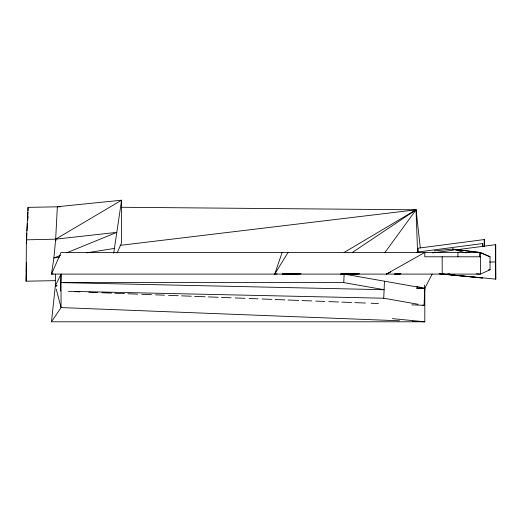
<?xml version="1.0" encoding="UTF-8"?>
<svg xmlns="http://www.w3.org/2000/svg" width="522" height="522" viewBox="0 0 522 522"><rect width="100%" height="100%" fill="white"/><g stroke="black" fill="none" stroke-linecap="round" stroke-linejoin="round"><path stroke-width="0.78" d="M60.611 206.751L28.071 207.364L26.387 239.82L26.1 281.188L55.378 280.647M26.361 262.429L26.296 271.381L26.361 268.947M26.485 243.702L26.89 233.184M424.451 285.077L424.81 288.314L424.81 321.787L51.489 321.787L55.345 285.782L55.423 274.141M482.472 246.71L482.498 243.572M484.155 246.625L484.214 239.565M456.306 249.81L495.75 244.661L495.75 279.133L495.456 244.701M418.142 252.23L418.2 248.185L484.507 239.526L484.56 245.79M27.659 220.291L27.764 216.232L27.555 220.271M26.1 281.188L26.361 271.368M27.718 220.473L27.934 212.317M27.973 210.777L28.064 207.449M60.317 291.113L61.061 274.096L55.345 285.782L56.963 285.939M63.945 282.676L384.107 289.71L343.77 282.604L344.135 274.096L350.614 273.789L344.135 274.096L417.659 287.054M418.161 304.287L383.735 298.219L384.473 281.208M411.845 304.848L424.073 305.324L424.81 288.314L432.177 274.05M27.013 230.763L27.392 223.494M113.692 253.248L121.587 200.213L57.348 206.719L55.665 239.174L53.877 258.025L51.489 274.096L480.475 274.096L490.047 269.77L490.047 256.785L480.475 252.452L61.061 252.452L51.489 274.096L53.081 273.848M277.162 273.796L274.742 274.096L282.108 252.452M117.124 252.961L121.587 242.86L121.587 200.213L55.665 239.174L26.387 239.82M274.742 274.096L288.046 252.452M51.489 321.787L51.835 321.278M52.272 320.625L61.061 307.575L61.061 274.096M384.975 252.452L416.054 209.805L121.75 207.273M352.37 252.452L416.054 209.805L420.295 247.846M344.135 252.452L416.054 209.805L417.574 252.452M390.75 272.001L386.371 274.096L424.784 252.452L424.784 256.785L480.475 256.785M60.624 255.278L53.877 258.025L59.456 257.144M66.614 252.831L116.804 232.355L55.665 239.174L55.913 240.766M86.535 252.85L114.409 248.426M416.484 252.191L482.791 243.533L482.817 246.665M432.666 252.896L453.598 250.168M482.791 278.004L439.028 273.789M120.093 245.366L416.054 209.805M446.61 274.096L449.833 273.756M434.271 250.854L452.567 249.105L479.627 252.452L490.047 256.785L488.455 256.459M400.178 273.789L394.495 274.096L400.981 273.796M358.046 273.802L352.37 274.096L359.684 273.776M344.135 274.096L351.456 273.802M340.651 274.096L348.742 273.782M349.747 273.789L340.833 274.096L350.575 273.776M294.323 273.782L282.108 274.096L295.1 273.789M300.261 273.796L288.046 274.096L301.083 273.782M489.61 262.051L495.313 261.953M479.464 252.452L452.567 249.105L464.345 252.452L469.174 252.452M488.488 269.77L490.047 269.77M60.689 282.604L343.77 282.604M55.345 285.782L56.976 285.795M416.654 288.255L424.81 288.314L416.856 286.545M68.467 291.289L383.735 298.219M416.673 287.994L424.81 288.314M74.966 291.681L79.846 291.876M88.792 292.222L97.745 292.574M101.81 292.731L111.578 293.116M114.827 293.24L124.595 293.625M127.851 293.749L137.612 294.134M141.677 294.291L151.445 294.669M155.51 294.832L164.463 295.178M168.528 295.341L178.289 295.72M181.545 295.85L191.306 296.228M194.562 296.359L205.139 296.77M208.395 296.901L218.157 297.279M221.413 297.409L231.174 297.788M235.246 297.945L245.007 298.33M249.079 298.486L258.025 298.838M262.096 298.995L271.858 299.38M275.114 299.504L284.875 299.889M288.131 300.013L298.708 300.424M301.957 300.555L311.725 300.933M315.79 301.096L324.743 301.442M328.808 301.605L338.576 301.984M341.825 302.114L351.593 302.492M354.843 302.623L365.42 303.034M371.116 303.256L378.437 303.543M399.48 320.795L61.061 307.575L56.213 289.097M412.452 321.304L424.81 321.787L392.4 318.629M476.397 273.789L479.627 274.096M440.718 273.809L495.75 279.133M440.124 273.828L481.989 277.926M422.67 305.076L424.073 305.324M452.567 249.105L455.758 249.757M464.345 252.452L465.872 252.883M480.475 252.452L480.475 274.096M479.627 252.452L479.627 256.785M457.938 252.452L457.938 256.785M442.186 256.785L442.186 274.096M355.684 273.796L346.771 274.096L355.684 273.796"/></g></svg>
